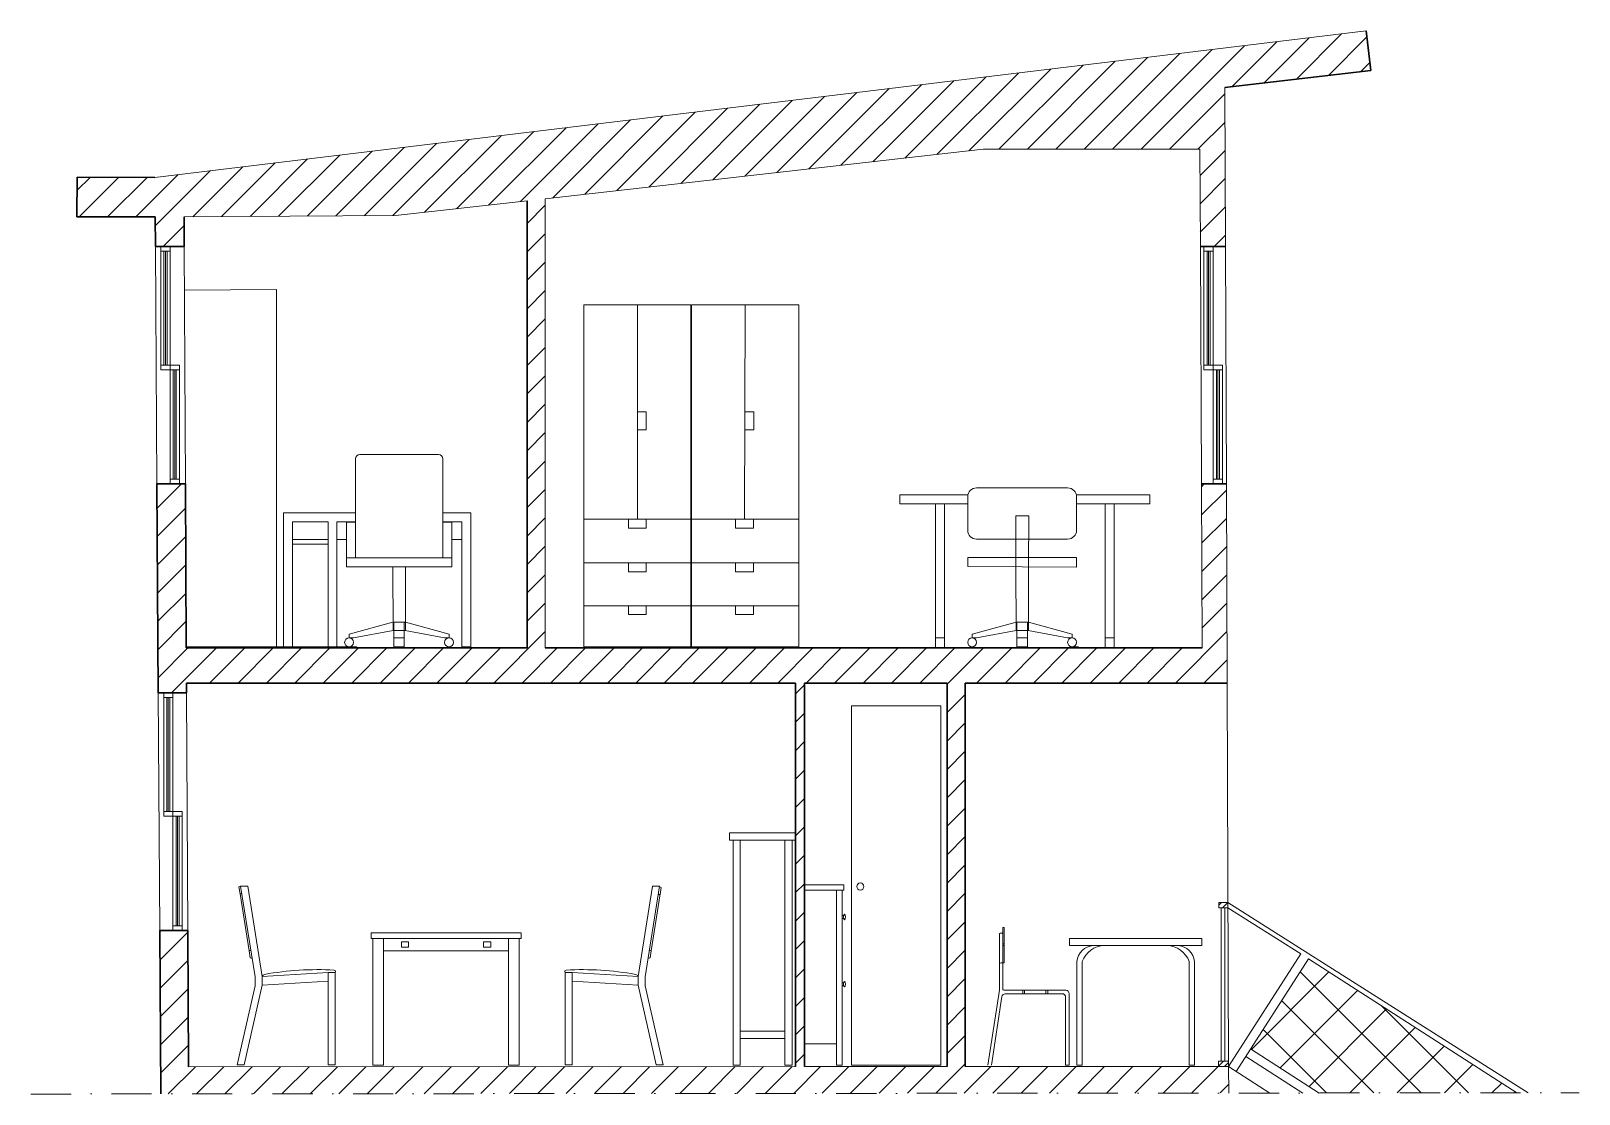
# Model space of a CAD drawing. Header units: centimetres. Extents: x -3748 to 36104, y 2014 to 15840.
# Drawn here: x 6223 to 7090, y 15244 to 15840 of the extents above; entities that cross this region are included whole.
import ezdxf

# ---------------------------------------------------------------- set-up
doc = ezdxf.new("R2010")
doc.units = ezdxf.units.CM
doc.header["$MEASUREMENT"] = 0
doc.linetypes.add('DASHDOT', pattern=[1, 0.5, -0.25, 0, -0.25])
for name, color, linetype, lineweight in [('Arredi', 3, 'Continuous', 15), ('Dettagli', 3, 'Continuous', 18), ('finestre', 4, 'Continuous', 15), ('Muri esterni', 1, 'Continuous', 30), ('riempimento', 61, 'Continuous', 5), ('Scale', 3, 'Continuous', 18), ('tratto punto', 240, 'DASHDOT', 25)]:
    doc.layers.add(name, color=color, linetype=linetype, lineweight=lineweight)

msp = doc.modelspace()

# ---------------------------------------------------------------- hatches: boundary and pattern name
at = {"layer": 'Arredi'}
h = msp.add_hatch(dxfattribs=at)
h.set_pattern_fill('ANSI31', color=256, scale=20)
h.set_pattern_definition([(45, (7140.8717, 3422.7112), (-1.76776695, 1.76776695), [])])
h.paths.add_polyline_path([(6888.32, 15351.62), (6888.32, 15348.62), (6893.43, 15348.62), (6893.52, 15351.62)])
at = {"layer": 'Dettagli'}
h = msp.add_hatch(dxfattribs=at)
h.set_pattern_fill('ANSI31', color=256, scale=20)
h.set_pattern_definition([(45, (7140.9272, 3421.0283), (-1.76776695, 1.76776695), [])])
h.paths.add_polyline_path([(6888.29, 15262.69), (6888.29, 15259.69), (6893.86, 15259.69), (6893.86, 15262.69)])
at = {"layer": 'riempimento'}
h = msp.add_hatch(dxfattribs=at)
h.set_pattern_fill('ANSI31', color=256, scale=90)
h.set_pattern_definition([(45, (7140.927, 3421.028), (-7.954951, 7.954951), [])])
h.paths.add_polyline_path([(6656.34, 15474.41), (6736.22, 15474.41), (6736.22, 15259.66), (6656.34, 15259.65)], flags=16)
h.paths.add_polyline_path([(6682.64, 15461.66), (6732.64, 15461.66), (6732.64, 15260.46), (6682.64, 15260.46)], flags=0)
edge = h.paths.add_edge_path(flags=0)
edge.add_line((6656.36, 15361.46), (6678.36, 15361.46))
edge.add_line((6678.36, 15361.46), (6678.36, 15358.46))
edge.add_line((6678.36, 15358.46), (6677.36, 15358.46))
edge.add_line((6677.36, 15358.46), (6677.36, 15344.17))
edge.add_line((6677.36, 15344.17), (6678.33, 15344.17))
edge.add_ellipse((6678.8, 15343.42), major_axis=(0, -1.5), ratio=0.357638, start_angle=300, end_angle=600, ccw=False)
edge.add_line((6678.33, 15342.67), (6677.36, 15342.67))
edge.add_line((6677.36, 15342.67), (6677.36, 15306.56))
edge.add_line((6677.36, 15306.56), (6678.33, 15306.56))
edge.add_ellipse((6678.8, 15305.81), major_axis=(0, -1.5), ratio=0.357638, start_angle=300, end_angle=600, ccw=False)
edge.add_line((6678.33, 15305.06), (6677.36, 15305.06))
edge.add_line((6677.36, 15305.06), (6677.36, 15260.46))
edge.add_line((6677.36, 15260.46), (6674.36, 15260.46))
edge.add_line((6674.36, 15260.46), (6674.36, 15272.46))
edge.add_line((6674.36, 15272.46), (6656.36, 15272.46))
edge.add_line((6656.36, 15272.46), (6656.36, 15358.46))
edge.add_line((6656.36, 15358.46), (6656.36, 15361.46))
h.paths.add_polyline_path([(6689.64, 15360.46, -1), (6685.64, 15360.46, -1)], flags=0)
h.paths.add_polyline_path([(6879.98, 15259.69), (6879.98, 15259.69), (6746.42, 15259.67), (6746.42, 15474.41), (6893.06, 15474.41), (6892.64, 15585.87), (6878.62, 15585.87), (6879, 15494.08), (6511.16, 15494.08), (6511.15, 15745.61), (6756.46, 15773.31), (6877.84, 15773.31), (6878.06, 15718.85), (6892.14, 15718.85), (6891.81, 15807.89), (6973.59, 15817.44), (6970.93, 15839.53), (6292.58, 15757.55), (6248.92, 15757.68), (6248.84, 15735.43), (6292.72, 15735.43), (6292.83, 15718.85), (6308.93, 15718.85), (6308.84, 15735.51), (6427.27, 15736.14), (6500.97, 15744.46), (6500.97, 15494.08), (6310.12, 15494.08), (6309.64, 15585.87), (6293.68, 15585.87), (6294.43, 15468.91), (6310.25, 15468.91), (6310.22, 15474.41), (6651.24, 15474.41), (6651.24, 15390.47), (6651.36, 15390.47), (6651.36, 15386.47), (6651.24, 15259.65), (6311.36, 15259.58), (6310.96, 15335.94), (6295.28, 15335.94), (6295.87, 15244.32), (6893.92, 15244.92), (6893.87, 15259.69)])
h = msp.add_hatch(dxfattribs=at)
h.set_pattern_fill('ANSI37', color=256, scale=150)
h.set_pattern_definition([(45, (7140.872, 3412.023), (-13.258252, 13.258252), []), (135, (7140.872, 3412.023), (-13.258252, -13.258252), [])])
h.paths.add_polyline_path([(6944.66, 15244.87), (7055.31, 15244.96), (6938.58, 15320), (6906.18, 15269.6)])

# ---------------------------------------------------------------- linework, layer by layer
at = {"layer": 'Arredi', "lineweight": 0}
for p, q in [((6360.56, 15694.71), (6309.06, 15694.44)), ((6360.56, 15494.71), (6360.56, 15694.71)), ((6532.76, 15686.21), (6532.76, 15494.71)), ((6592.76, 15686.21), (6532.76, 15686.21)), ((6532.76, 15686.21), (6532.76, 15566.21)), ((6562.76, 15566.21), (6562.76, 15686.21)), ((6592.76, 15494.71), (6592.76, 15686.21)), ((6593.11, 15686.21), (6593.11, 15494.71)), ((6653.11, 15686.21), (6593.11, 15686.21)), ((6622.76, 15566.21), (6623.11, 15686.21)), ((6653.11, 15494.71), (6653.11, 15686.21)), ((6562.76, 15626.21), (6567.76, 15626.21)), ((6567.76, 15626.21), (6567.76, 15616.21)), ((6622.94, 15626.21), (6627.94, 15626.21)), ((6627.94, 15626.21), (6627.94, 15616.21)), ((6567.76, 15616.21), (6562.76, 15616.21)), ((6627.94, 15616.21), (6622.91, 15616.23)), ((6404.81, 15599.96), (6404.81, 15564.46)), ((6407.31, 15602.46), (6451.31, 15602.46)), ((6453.81, 15599.96), (6453.81, 15564.46)), ((6532.76, 15590.71), (6532.76, 15494.71)), ((6532.76, 15590.71), (6532.76, 15540.71)), ((6532.76, 15590.71), (6532.76, 15530.71)), ((6752.74, 15583.71), (6803.74, 15583.71)), ((6709.76, 15579.71), (6747.84, 15579.71)), ((6709.76, 15579.71), (6709.76, 15574.71)), ((6709.76, 15574.71), (6747.74, 15574.71)), ((6729.76, 15574.71), (6729.76, 15494.71)), ((6734.76, 15494.71), (6734.76, 15574.71)), ((6747.74, 15579.71), (6747.74, 15574.71)), ((6747.74, 15578.71), (6747.74, 15559.97)), ((6808.64, 15579.71), (6849.76, 15579.71)), ((6808.74, 15574.21), (6808.74, 15579.71)), ((6808.74, 15578.71), (6808.74, 15559.97)), ((6808.74, 15574.71), (6849.76, 15574.71)), ((6824.76, 15494.71), (6824.76, 15574.71)), ((6829.76, 15574.71), (6829.76, 15494.71)), ((6849.76, 15579.71), (6849.76, 15574.71)), ((6364.51, 15569.71), (6404.81, 15569.71)), ((6364.51, 15494.71), (6364.51, 15569.71)), ((6364.51, 15569.71), (6364.51, 15554.71)), ((6389.51, 15564.71), (6369.51, 15564.71)), ((6369.51, 15564.71), (6369.51, 15494.71)), ((6389.51, 15564.71), (6389.51, 15494.71)), ((6404.81, 15564.71), (6394.51, 15564.71)), ((6394.51, 15494.71), (6394.51, 15564.71)), ((6404.81, 15564.46), (6399.81, 15564.46)), ((6399.81, 15564.46), (6399.81, 15544.46)), ((6404.81, 15544.46), (6404.81, 15564.46)), ((6453.81, 15569.71), (6469.51, 15569.71)), ((6464.51, 15564.71), (6453.81, 15564.71)), ((6453.81, 15544.46), (6453.81, 15564.46)), ((6453.81, 15564.46), (6458.81, 15564.46)), ((6458.81, 15564.46), (6458.81, 15544.46)), ((6464.51, 15494.71), (6464.51, 15564.71)), ((6469.51, 15569.71), (6469.51, 15494.71)), ((6532.76, 15566.21), (6653.11, 15566.21)), ((6562.76, 15566.21), (6557.76, 15566.21)), ((6557.76, 15566.21), (6557.76, 15561.21)), ((6567.76, 15561.21), (6567.76, 15566.21)), ((6622.76, 15566.21), (6617.76, 15566.21)), ((6617.76, 15566.21), (6617.76, 15561.21)), ((6627.76, 15561.21), (6627.76, 15566.21)), ((6774.74, 15539.46), (6774.74, 15567.95)), ((6774.74, 15567.95), (6782.07, 15567.95)), ((6781.74, 15539.46), (6782.07, 15567.95)), ((6369.51, 15554.71), (6389.51, 15554.71)), ((6369.51, 15554.71), (6369.51, 15552.21)), ((6394.51, 15554.71), (6399.81, 15554.71)), ((6458.81, 15554.71), (6464.51, 15554.71)), ((6557.76, 15561.21), (6567.76, 15561.21)), ((6617.76, 15561.21), (6627.76, 15561.21)), ((6803.74, 15554.97), (6752.74, 15554.97)), ((6369.51, 15552.21), (6389.51, 15552.21)), ((6399.81, 15544.46), (6458.81, 15544.46)), ((6399.81, 15544.46), (6399.81, 15539.46)), ((6399.81, 15539.46), (6458.81, 15539.46)), ((6425.81, 15539.46), (6425.9, 15503.83)), ((6432.81, 15539.46), (6432.81, 15503.83)), ((6458.81, 15544.46), (6458.81, 15539.46)), ((6532.76, 15541.71), (6653.11, 15541.71)), ((6557.76, 15541.71), (6557.76, 15536.71)), ((6567.76, 15536.71), (6567.76, 15541.71)), ((6617.76, 15541.71), (6617.76, 15536.71)), ((6627.76, 15536.71), (6627.76, 15541.71)), ((6808.74, 15544.71), (6747.74, 15544.71)), ((6747.74, 15539.71), (6747.74, 15544.71)), ((6747.74, 15539.71), (6808.74, 15539.21)), ((6774.74, 15539.46), (6774.83, 15503.83)), ((6781.74, 15539.46), (6781.74, 15503.83)), ((6808.74, 15539.21), (6808.74, 15544.71)), ((6532.76, 15530.71), (6532.76, 15518.71)), ((6557.76, 15536.71), (6567.76, 15536.71)), ((6617.76, 15536.71), (6627.76, 15536.71)), ((6653.11, 15517.71), (6532.76, 15517.71)), ((6557.76, 15517.71), (6557.76, 15512.71)), ((6557.76, 15512.71), (6567.76, 15512.71)), ((6567.76, 15512.71), (6567.76, 15517.71)), ((6617.76, 15517.71), (6617.76, 15512.71)), ((6617.76, 15512.71), (6627.76, 15512.71)), ((6627.76, 15512.71), (6627.76, 15517.71)), ((6425.88, 15508.51), (6401.31, 15501.71)), ((6425.9, 15503.83), (6403.81, 15499.71)), ((6425.88, 15508.51), (6432.81, 15508.49)), ((6425.9, 15503.83), (6432.81, 15503.83)), ((6425.9, 15503.83), (6426.4, 15503.83)), ((6426.4, 15503.83), (6426.4, 15508.51)), ((6426.4, 15503.83), (6426.4, 15494.71)), ((6432.22, 15503.83), (6432.22, 15508.51)), ((6432.72, 15503.83), (6432.22, 15503.83)), ((6432.22, 15503.83), (6432.22, 15494.71)), ((6432.72, 15503.83), (6454.81, 15499.71)), ((6432.81, 15508.49), (6457.31, 15501.71)), ((6774.82, 15508.51), (6750.24, 15501.71)), ((6774.83, 15503.83), (6752.74, 15499.71)), ((6774.82, 15508.51), (6781.74, 15508.51)), ((6774.83, 15503.83), (6781.74, 15503.83)), ((6774.83, 15503.83), (6775.33, 15503.83)), ((6775.33, 15503.83), (6775.33, 15508.51)), ((6775.33, 15503.83), (6775.33, 15494.71)), ((6781.16, 15503.83), (6781.16, 15508.51)), ((6781.66, 15503.83), (6781.16, 15503.83)), ((6781.16, 15503.83), (6781.16, 15494.71)), ((6781.66, 15503.83), (6803.74, 15499.71)), ((6781.74, 15508.49), (6806.24, 15501.71)), ((6310.12, 15494.71), (6405.59, 15494.71)), ((6394.51, 15494.71), (6364.51, 15494.71)), ((6364.51, 15494.71), (6394.51, 15494.71)), ((6401.31, 15499.71), (6401.31, 15501.71)), ((6401.31, 15499.71), (6403.81, 15499.71)), ((6432.22, 15499.71), (6426.4, 15499.71)), ((6426.4, 15494.71), (6432.22, 15494.71)), ((6454.81, 15499.71), (6457.31, 15499.71)), ((6457.31, 15501.71), (6457.31, 15499.71)), ((6469.51, 15494.71), (6464.51, 15494.71)), ((6469.51, 15494.71), (6464.51, 15494.71)), ((6532.76, 15494.71), (6562.76, 15494.71)), ((6532.76, 15494.71), (6592.76, 15494.71)), ((6593.11, 15494.71), (6653.11, 15494.71)), ((6734.76, 15499.71), (6729.76, 15499.71)), ((6750.24, 15499.71), (6750.24, 15501.71)), ((6750.24, 15499.71), (6752.74, 15499.71)), ((6781.16, 15499.71), (6775.33, 15499.71)), ((6781.16, 15494.71), (6775.33, 15494.71)), ((6803.74, 15499.71), (6806.24, 15499.71)), ((6809.76, 15494.71), (6804.76, 15494.71)), ((6806.24, 15499.71), (6806.24, 15501.71)), ((6829.76, 15499.71), (6824.76, 15499.71)), ((6340.23, 15356.4), (6339.6, 15360.35)), ((6340.23, 15356.4), (6345.31, 15324.46)), ((6575.53, 15356.4), (6570.45, 15324.46)), ((6575.48, 15356.07), (6576.1, 15360.02)), ((6345.93, 15320.51), (6345.31, 15324.46)), ((6420.61, 15324.47), (6490.61, 15324.47)), ((6569.83, 15320.51), (6570.45, 15324.46)), ((6768.2, 15328.46), (6767.5, 15328.46)), ((6767.5, 15327.46), (6768.2, 15327.46)), ((6765.5, 15319.46), (6765.5, 15317.46)), ((6348.63, 15309.91), (6348.63, 15304.91)), ((6389.53, 15307.4), (6352.62, 15305.18)), ((6526.22, 15307.4), (6563.14, 15305.18)), ((6567.13, 15309.91), (6567.13, 15304.91)), ((6765.5, 15302.46), (6759.1, 15260.46)), ((6766.95, 15298.89), (6761.1, 15260.46)), ((6802.76, 15302.46), (6767.92, 15302.46)), ((6800.76, 15300.46), (6768.76, 15300.46)), ((6778.6, 15300.46), (6778.6, 15302.46)), ((6779.6, 15300.46), (6779.6, 15302.46)), ((6791.6, 15300.46), (6791.6, 15302.46)), ((6792.6, 15300.46), (6792.6, 15302.46)), ((6804.6, 15300.46), (6804.6, 15260.46))]:
    msp.add_line(p, q, dxfattribs=at)
at = {"layer": 'Arredi'}
for p, q in [((6888.32, 15351.62), (6893.52, 15351.62)), ((6888.32, 15351.62), (6888.32, 15348.62)), ((6888.42, 15348.62), (6893.53, 15348.62)), ((6889.79, 15262.69), (6889.79, 15348.62)), ((6891.79, 15348.62), (6891.79, 15262.69)), ((6893.52, 15351.62), (6893.53, 15348.62))]:
    msp.add_line(p, q, dxfattribs=at)
at = {"layer": 'Arredi', "lineweight": 0}
for points in [[(6682.64, 15461.66), (6732.64, 15461.66), (6732.64, 15260.46), (6682.64, 15260.46), (6682.64, 15461.66)], [(6614.36, 15390.47), (6651.36, 15390.47), (6651.36, 15386.47), (6614.36, 15386.47), (6614.36, 15390.47)], [(6616.36, 15260.47), (6620.36, 15260.47), (6620.36, 15386.47), (6616.36, 15386.47), (6616.36, 15260.47)], [(6645.36, 15260.47), (6649.36, 15260.47), (6649.36, 15386.47), (6645.36, 15386.47), (6645.36, 15260.47)], [(6348.63, 15309.91), (6340.56, 15360.72), (6344.56, 15360.72), (6352.62, 15310.18)], [(6567.13, 15309.91), (6575.2, 15360.72), (6571.2, 15360.72), (6563.14, 15310.18)], [(6656.36, 15361.46), (6656.36, 15358.46), (6678.36, 15358.46), (6678.36, 15361.46), (6656.36, 15361.46)], [(6674.36, 15272.46), (6656.36, 15272.46), (6656.36, 15358.46)], [(6677.36, 15358.46), (6677.36, 15260.46), (6674.36, 15260.46), (6674.36, 15358.46)], [(6678.33, 15344.17), (6677.36, 15344.17), (6677.36, 15342.67), (6678.33, 15342.67)], [(6413.61, 15334.47), (6413.61, 15331.47), (6497.61, 15331.47), (6497.61, 15334.47), (6413.61, 15334.47)], [(6414.61, 15331.47), (6414.61, 15260.47), (6420.61, 15260.47), (6420.61, 15331.47)], [(6430.61, 15329.47), (6434.61, 15329.47), (6434.61, 15326.47), (6430.61, 15326.47), (6430.61, 15329.47)], [(6476.61, 15329.47), (6480.61, 15329.47), (6480.61, 15326.47), (6476.61, 15326.47), (6476.61, 15329.47)], [(6490.61, 15331.47), (6490.61, 15260.47), (6496.61, 15260.47), (6496.61, 15331.47)], [(6765.5, 15302.46), (6765.5, 15334.17)], [(6766.98, 15334.46), (6767.5, 15334.46), (6767.5, 15302.91)], [(6767.5, 15334.46), (6767.5, 15337.46), (6768.2, 15337.46), (6768.2, 15317.72), (6767.5, 15317.72)], [(6804.85, 15331.46), (6878.85, 15331.46), (6878.85, 15327.46), (6804.85, 15327.46), (6804.85, 15331.46)], [(6389.53, 15312.35), (6352.62, 15310.18)], [(6393.53, 15260.72), (6389.53, 15260.72), (6389.53, 15312.35), (6393.53, 15312.35), (6393.53, 15260.72)], [(6522.22, 15260.72), (6526.22, 15260.72), (6526.22, 15312.35), (6522.22, 15312.35), (6522.22, 15260.72)], [(6526.22, 15312.35), (6563.14, 15310.18)], [(6808.85, 15260.46), (6808.85, 15318.46)], [(6811.85, 15318.46), (6811.85, 15260.46), (6808.85, 15260.46)], [(6871.85, 15260.46), (6871.85, 15318.46)], [(6874.85, 15318.46), (6874.85, 15260.46), (6871.85, 15260.46)], [(6348.63, 15304.91), (6338.53, 15260.72), (6342.53, 15260.72), (6352.62, 15305.18)], [(6352.62, 15305.18), (6352.62, 15310.18)], [(6563.14, 15305.18), (6563.14, 15310.18)], [(6567.13, 15304.91), (6577.22, 15260.72), (6573.22, 15260.72), (6563.14, 15305.18)], [(6678.33, 15306.56), (6677.36, 15306.56), (6677.36, 15305.06), (6678.33, 15305.06)], [(6804.6, 15260.46), (6802.6, 15260.46), (6802.6, 15298.61)], [(6620.36, 15275.47), (6645.36, 15275.47), (6645.36, 15279.47), (6620.36, 15279.47), (6620.36, 15275.47)]]:
    msp.add_lwpolyline(points, dxfattribs=at)
for centre, radius in [((6401.31, 15497.21), 2.5), ((6457.31, 15497.21), 2.5), ((6750.24, 15497.21), 2.5), ((6806.24, 15497.21), 2.5), ((6687.64, 15360.46), 2)]:
    msp.add_circle(centre, radius, dxfattribs=at)
for centre, radius, start, end in [((6407.31, 15599.96), 2.5, 90, 180), ((6451.31, 15599.96), 2.5, 0, 90), ((6752.74, 15578.71), 5, 90, 180), ((6803.74, 15578.71), 5, 0, 90), ((6752.74, 15559.97), 5, 180, 270), ((6803.74, 15559.97), 5, 270, 0), ((6340.8, 15358.11), 2.54, 95.11507, 118.04572), ((6340.74, 15359.04), 2.69, 259.11062, 280.88938), ((6574.97, 15358.71), 2.69, 259.11062, 280.88938), ((6574.91, 15357.78), 2.54, 61.95428, 84.88493), ((6767.24, 15329.19), 5.27, 87.21347, 109.31197), ((6346.5, 15322.22), 2.54, 95.11507, 118.04572), ((6346.44, 15323.15), 2.69, 259.11062, 280.88938), ((6569.32, 15323.15), 2.69, 259.11062, 280.88938), ((6569.26, 15322.22), 2.54, 61.95428, 84.88493), ((6818.94, 15317.34), 10.16, 95.11422, 173.69304), ((6824.99, 15313.38), 14.09, 92.45471, 158.8904), ((6858.71, 15313.38), 14.09, 21.1096, 87.54529), ((6864.75, 15317.34), 10.16, 6.30696, 84.88578), ((6383.99, 15142.9), 171.04, 86.99798, 100.10104), ((6392.8, 15312.83), 0.883, 326.40237, 81.66771), ((6522.96, 15312.83), 0.883, 98.33229, 213.59763), ((6531.76, 15142.9), 171.04, 79.89896, 93.00202), ((6767.24, 15312.48), 5.27, 87.21347, 109.31197), ((6354.69, 15309.02), 2.37, 106.9315, 150.6059), ((6561.07, 15309.02), 2.37, 29.3941, 73.0685), ((6768.84, 15298.53), 1.92, 92.32613, 173.3562), ((6767.97, 15302.93), 0.476, 182.46779, 263.28579), ((6800.68, 15298.53), 1.92, 357.67387, 92.32613), ((6802.68, 15300.53), 1.92, 357.67387, 92.32613)]:
    msp.add_arc(centre, radius, start, end, dxfattribs=at)
for centre in [(6678.8, 15343.42), (6678.8, 15305.81)]:
    msp.add_ellipse(centre, major_axis=(0, -1.5), ratio=0.357638, dxfattribs=at)
at = {"layer": 'Dettagli'}
for p, q in [((6888.29, 15262.69), (6893.86, 15262.69)), ((6888.29, 15262.69), (6888.29, 15259.69)), ((6893.86, 15262.69), (6893.86, 15259.69))]:
    msp.add_line(p, q, dxfattribs=at)
at = {"layer": 'finestre'}
for p, q in [((6292.83, 15718.85), (6293.68, 15585.87)), ((6295.85, 15716.24), (6295.85, 15649.74)), ((6297.58, 15652.39), (6297.58, 15716.24)), ((6298.45, 15652.39), (6298.45, 15716.24)), ((6299.32, 15652.39), (6299.32, 15716.24)), ((6301.06, 15718.85), (6301.06, 15585.87)), ((6309.64, 15585.87), (6308.93, 15718.85)), ((6878.06, 15718.85), (6878.62, 15585.87)), ((6880.09, 15716.24), (6880.09, 15649.79)), ((6881.83, 15652.39), (6881.83, 15716.24)), ((6882.7, 15652.39), (6882.7, 15716.24)), ((6883.57, 15652.39), (6883.57, 15716.24)), ((6885.3, 15718.85), (6885.3, 15585.87)), ((6892.64, 15585.87), (6892.1, 15718.85)), ((6301.06, 15652.39), (6295.85, 15652.39)), ((6301.06, 15652.39), (6306.27, 15652.39)), ((6306.27, 15652.39), (6306.27, 15585.87)), ((6885.3, 15652.39), (6880.09, 15652.39)), ((6885.3, 15652.39), (6890.51, 15652.39)), ((6890.51, 15652.39), (6890.51, 15585.87)), ((6295.85, 15649.74), (6301.06, 15649.79)), ((6301.06, 15649.79), (6306.27, 15649.79)), ((6302.79, 15588.48), (6302.79, 15649.79)), ((6303.66, 15588.48), (6303.66, 15649.79)), ((6304.5, 15588.48), (6304.5, 15649.79)), ((6880.09, 15649.79), (6885.3, 15649.79)), ((6885.3, 15649.79), (6890.51, 15649.79)), ((6887.04, 15588.48), (6887.04, 15649.79)), ((6887.91, 15588.48), (6887.91, 15649.79)), ((6888.75, 15588.48), (6888.75, 15649.79)), ((6294.43, 15468.91), (6295.28, 15335.94)), ((6302.66, 15468.91), (6302.66, 15335.94)), ((6310.96, 15335.94), (6310.25, 15468.91)), ((6893.06, 15474.41), (6893.87, 15259.69)), ((6297.45, 15466.31), (6297.45, 15399.81)), ((6299.19, 15402.46), (6299.19, 15466.31)), ((6300.05, 15402.46), (6300.05, 15466.31)), ((6300.92, 15402.46), (6300.92, 15466.31)), ((6302.66, 15402.46), (6297.45, 15402.46)), ((6297.45, 15399.81), (6302.66, 15399.85)), ((6302.66, 15402.46), (6307.87, 15402.46)), ((6302.66, 15399.85), (6307.87, 15399.85)), ((6304.4, 15338.54), (6304.4, 15399.85)), ((6305.26, 15338.54), (6305.26, 15399.85)), ((6306.1, 15338.54), (6306.1, 15399.85)), ((6307.87, 15402.46), (6307.87, 15335.94))]:
    msp.add_line(p, q, dxfattribs=at)
for points in [[(6301.06, 15718.85), (6301.06, 15718.85), (6301.06, 15716.24), (6295.85, 15716.24), (6295.85, 15718.85)], [(6302.66, 15468.91), (6302.66, 15468.91), (6302.66, 15466.31), (6297.45, 15466.31), (6297.45, 15468.91)]]:
    msp.add_lwpolyline(points, dxfattribs=at)
for points in [[(6295.85, 15716.24), (6301.06, 15716.24), (6301.06, 15718.85), (6295.85, 15718.85)], [(6885.3, 15718.85), (6880.09, 15718.85), (6880.09, 15716.24), (6885.3, 15716.24)], [(6890.51, 15652.39), (6885.3, 15652.39), (6885.3, 15649.79), (6890.51, 15649.79)], [(6301.06, 15585.87), (6306.27, 15585.87), (6306.27, 15588.48), (6301.06, 15588.48)], [(6890.51, 15588.48), (6885.3, 15588.48), (6885.3, 15585.87), (6890.51, 15585.87)], [(6297.45, 15466.31), (6302.66, 15466.31), (6302.66, 15468.91), (6297.45, 15468.91)], [(6302.66, 15335.94), (6307.87, 15335.94), (6307.87, 15338.54), (6302.66, 15338.54)]]:
    msp.add_lwpolyline(points, close=True, dxfattribs=at)
at = {"layer": 'Muri esterni'}
for p, q in [((6970.93, 15839.53), (6973.59, 15817.44)), ((6891.81, 15807.89), (6973.59, 15817.44)), ((6248.92, 15757.68), (6248.84, 15735.43)), ((6248.92, 15757.68), (6292.58, 15757.55)), ((6292.72, 15735.43), (6248.84, 15735.43)), ((6292.83, 15718.85), (6292.72, 15735.43)), ((6308.84, 15735.51), (6308.93, 15718.85)), ((6292.83, 15718.85), (6308.93, 15718.85)), ((6878.06, 15718.85), (6892.14, 15718.85)), ((6294.43, 15468.91), (6293.68, 15585.87)), ((6293.68, 15585.87), (6309.64, 15585.87)), ((6309.64, 15585.87), (6310.12, 15494.08)), ((6878.62, 15585.87), (6892.64, 15585.87)), ((6294.43, 15468.91), (6310.25, 15468.91)), ((6310.22, 15474.41), (6310.25, 15468.91)), ((6879.11, 15474.41), (6893.08, 15474.41)), ((6295.87, 15244.32), (6295.28, 15335.94)), ((6310.96, 15335.94), (6295.28, 15335.94)), ((6310.96, 15335.94), (6311.36, 15259.58))]:
    msp.add_line(p, q, dxfattribs=at)
at = {"layer": 'Muri esterni', "lineweight": 0}
for p, q in [((6756.46, 15773.31), (6511.15, 15745.61)), ((6877.84, 15773.31), (6756.46, 15773.31)), ((6511.16, 15494.08), (6511.15, 15745.61)), ((6500.97, 15744.46), (6427.27, 15736.14)), ((6427.27, 15736.14), (6308.84, 15735.51))]:
    msp.add_line(p, q, dxfattribs=at)
for points in [[(6292.58, 15757.55), (6970.93, 15839.53)], [(6892.14, 15718.85), (6891.81, 15807.89)], [(6877.84, 15773.31), (6878.06, 15718.85)], [(6878.62, 15585.87), (6879, 15494.08)], [(6893.06, 15474.41), (6892.64, 15585.87)], [(6656.34, 15259.65), (6736.22, 15259.66)], [(6746.42, 15259.67), (6893.87, 15259.69)], [(6893.92, 15244.92), (6893.87, 15259.69)], [(6311.36, 15259.58), (6651.24, 15259.65)]]:
    msp.add_lwpolyline(points, dxfattribs=at)
at = {"layer": 'Muri esterni'}
for points in [[(6500.97, 15494.08), (6500.97, 15744.46)], [(6310.12, 15494.08), (6500.97, 15494.08)], [(6511.16, 15494.08), (6879.01, 15494.08)], [(6651.24, 15474.41), (6310.22, 15474.41)], [(6651.24, 15259.64), (6651.24, 15474.41)], [(6736.22, 15474.41), (6656.34, 15474.41)], [(6656.34, 15474.41), (6656.34, 15259.64)], [(6736.22, 15259.66), (6736.22, 15474.41)], [(6879.01, 15474.41), (6746.42, 15474.41)], [(6746.42, 15474.41), (6746.42, 15259.67)]]:
    msp.add_lwpolyline(points, dxfattribs=at)
at = {"layer": 'Scale'}
for p, q in [((6893.52, 15351.62), (7061.58, 15244.97)), ((6893.53, 15348.62), (6934.38, 15322.71)), ((6938.58, 15320), (7055.31, 15244.96)), ((6906.18, 15269.6), (6944.66, 15244.87)), ((6893.87, 15259.69), (6916.96, 15244.84)), ((6903.48, 15265.4), (6935.43, 15244.86)), ((6893.92, 15244.92), (6894.07, 15244.82))]:
    msp.add_line(p, q, dxfattribs=at)
for points in [[(6893.87, 15259.69), (6934.38, 15322.71)], [(6898.07, 15256.99), (6938.58, 15320)]]:
    msp.add_lwpolyline(points, dxfattribs=at)
at = {"layer": 'tratto punto', "lineweight": 0, "ltscale": 45}
msp.add_line((6223.12, 15244.29), (7090.15, 15244.99), dxfattribs=at)

doc.saveas('drawing.dxf')
